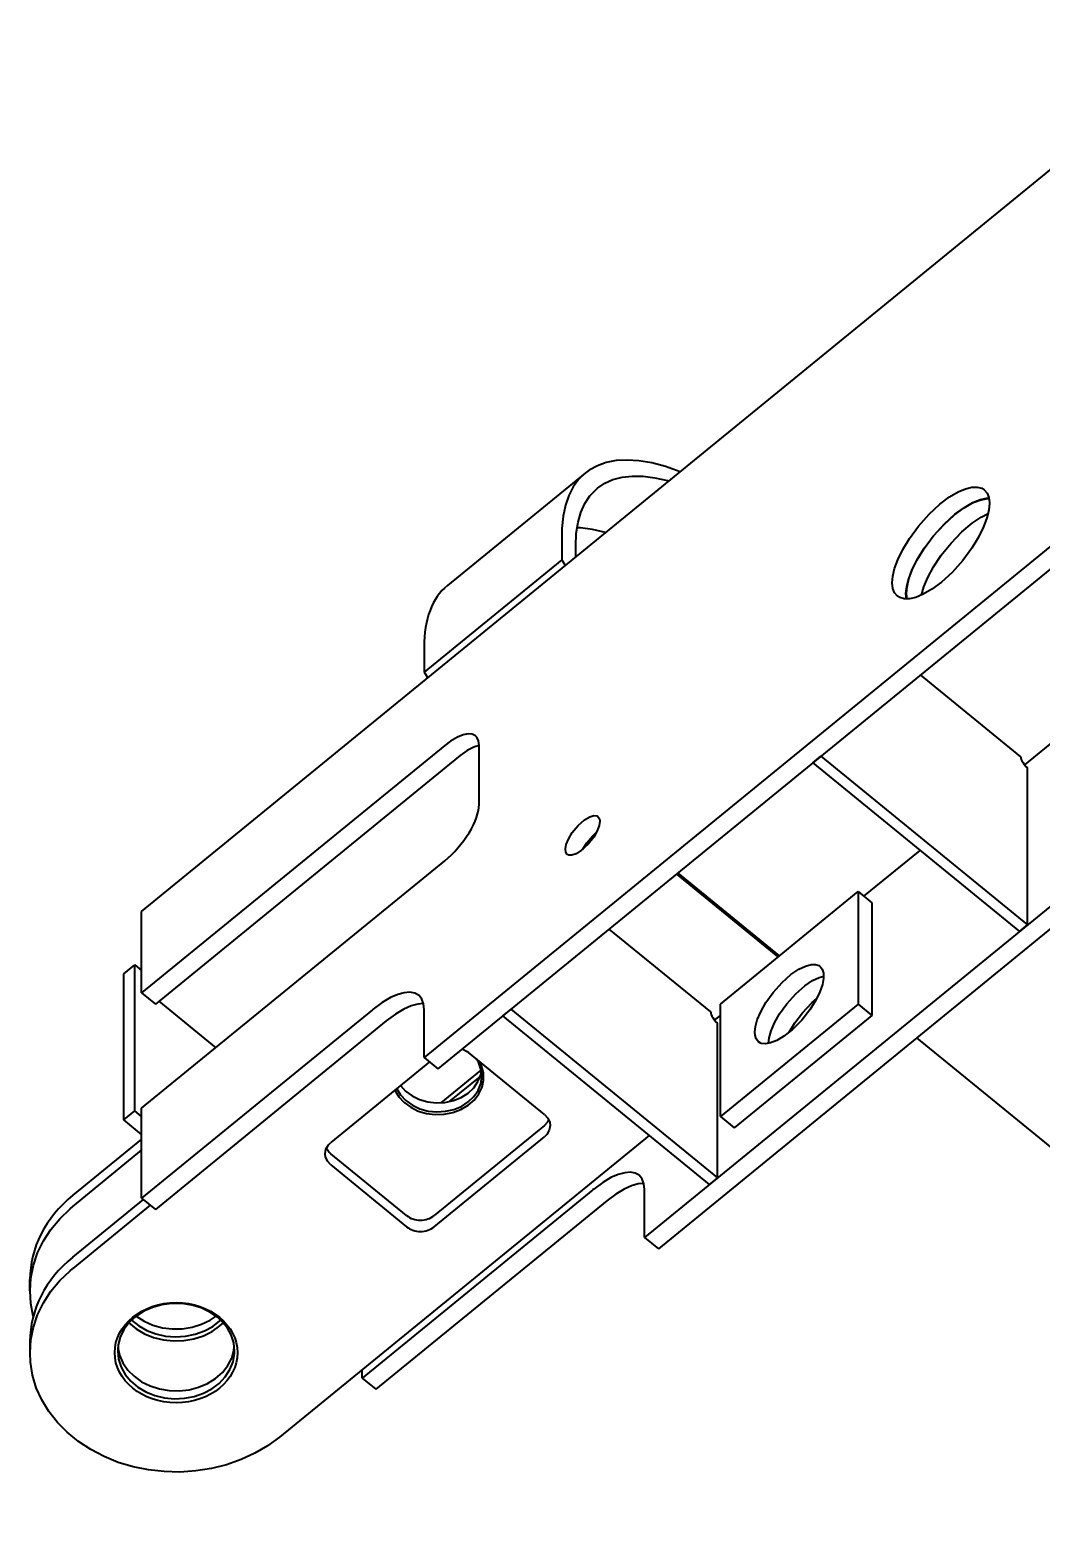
# Model space of a CAD drawing. Header units: millimetres. Extents: x 0 to 841, y 0 to 594.
# Drawn here: x 597.8 to 667, y 417.4 to 519.9 of the extents above; entities that cross this region are included whole.
import ezdxf

# ---------------------------------------------------------------- set-up
doc = ezdxf.new("R2010")
doc.units = ezdxf.units.MM
doc.linetypes.add('K5LT_BASIC', pattern=[0])
doc.layers.add('Системный слой', color=7, linetype='Continuous')

# ---------------------------------------------------------------- blocks, each defined once
blk = doc.blocks.new('U193')
at = {"layer": 'Системный слой', "color": 150, "linetype": 'K5LT_BASIC', "lineweight": 40, "true_color": 0x0080ff}
for p, q in [((661.61, 485.51), (662.32, 486.1)), ((662.32, 486.1), (662.94, 486.52)), ((662.94, 486.52), (663.41, 486.76)), ((660.19, 483.9), (660.87, 484.74)), ((660.87, 484.74), (661.61, 485.51)), ((659.67, 483.1), (660.19, 483.9)), ((659.28, 482.38), (659.67, 483.1)), ((658.84, 481.17), (659.01, 481.73)), ((659.01, 481.73), (659.28, 482.38))]:
    blk.add_line(p, q, dxfattribs=at)
blk = doc.blocks.new('U194')
at = {"layer": 'Системный слой', "color": 150, "linetype": 'K5LT_BASIC', "lineweight": 40, "true_color": 0x0080ff}
for p, q in [((661.12, 486.67), (661.77, 487.15)), ((661.77, 487.15), (662.35, 487.48)), ((662.35, 487.48), (662.85, 487.68)), ((662.85, 487.68), (663.28, 487.77)), ((663.28, 487.77), (663.47, 487.78)), ((659.66, 485.2), (660.4, 486.01)), ((660.4, 486.01), (661.12, 486.67)), ((659.04, 484.37), (659.66, 485.2)), ((658.56, 483.59), (659.04, 484.37)), ((657.99, 482.29), (658.22, 482.9)), ((658.22, 482.9), (658.56, 483.59)), ((657.82, 481.29), (657.86, 481.75)), ((657.86, 481.75), (657.99, 482.29)), ((657.86, 480.9), (657.82, 481.29))]:
    blk.add_line(p, q, dxfattribs=at)
blk = doc.blocks.new('U197')
at = {"layer": 'Системный слой', "color": 150, "linetype": 'K5LT_BASIC', "lineweight": 40, "true_color": 0x0080ff}
for p, q in [((649.31, 454.66), (649.92, 455.2)), ((649.92, 455.2), (650.45, 455.56)), ((650.45, 455.56), (650.91, 455.78)), ((650.91, 455.78), (651.29, 455.88)), ((651.29, 455.88), (651.6, 455.89)), ((651.6, 455.89), (651.84, 455.81)), ((651.84, 455.81), (651.91, 455.76)), ((651.91, 455.76), (652.06, 455.57)), ((652.06, 455.57), (652.15, 455.29)), ((652.15, 455.29), (652.15, 454.94)), ((648.69, 453.97), (649.31, 454.66)), ((651.9, 454.02), (651.62, 453.44)), ((652.07, 454.52), (651.9, 454.02)), ((652.15, 454.94), (652.07, 454.52)), ((647.85, 452.66), (648.2, 453.28)), ((648.2, 453.28), (648.69, 453.97)), ((651.62, 453.44), (651.21, 452.79)), ((647.49, 451.65), (647.61, 452.11)), ((647.61, 452.11), (647.85, 452.66)), ((650.66, 452.09), (650.03, 451.45)), ((651.21, 452.79), (650.66, 452.09)), ((647.44, 451.25), (647.49, 451.65)), ((647.46, 451.06), (647.44, 451.25)), ((647.54, 450.79), (647.46, 451.06)), ((649.44, 450.98), (648.95, 450.69)), ((650.03, 451.45), (649.44, 450.98)), ((647.69, 450.6), (647.54, 450.79)), ((647.89, 450.49), (647.69, 450.6)), ((648.17, 450.46), (647.89, 450.49)), ((648.52, 450.52), (648.17, 450.46)), ((648.95, 450.69), (648.52, 450.52))]:
    blk.add_line(p, q, dxfattribs=at)
blk = doc.blocks.new('U198')
at = {"layer": 'Системный слой', "color": 150, "linetype": 'K5LT_BASIC', "lineweight": 40, "true_color": 0x0080ff}
for p, q in [((651.4, 454.79), (651.85, 455.01)), ((651.85, 455.01), (652.16, 455.1)), ((650.25, 453.89), (650.86, 454.43)), ((650.86, 454.43), (651.4, 454.79)), ((649.14, 452.51), (649.63, 453.2)), ((649.63, 453.2), (650.25, 453.89)), ((648.79, 451.89), (649.14, 452.51)), ((648.43, 450.88), (648.56, 451.34)), ((648.56, 451.34), (648.79, 451.89)), ((648.39, 450.48), (648.43, 450.88))]:
    blk.add_line(p, q, dxfattribs=at)
blk = doc.blocks.new('U204')
at = {"layer": 'Системный слой', "color": 150, "linetype": 'K5LT_BASIC', "lineweight": 40, "true_color": 0x0080ff}
for p, q in [((636.68, 488.49), (637.18, 488.83)), ((637.18, 488.83), (637.74, 489.08)), ((637.74, 489.08), (638.36, 489.24)), ((638.36, 489.24), (639.05, 489.32)), ((639.05, 489.32), (639.8, 489.31)), ((639.8, 489.31), (640.61, 489.21)), ((640.61, 489.21), (641.48, 489.01)), ((641.48, 489.01), (641.57, 488.99)), ((635.82, 487.45), (636.16, 487.97)), ((636.16, 487.97), (636.58, 488.4)), ((636.58, 488.4), (636.68, 488.49)), ((635.35, 486.16), (635.55, 486.84)), ((635.55, 486.84), (635.82, 487.45)), ((635.23, 485.4), (635.35, 486.16)), ((635.19, 484.55), (635.23, 485.4))]:
    blk.add_line(p, q, dxfattribs=at)
blk = doc.blocks.new('U207')
at = {"layer": 'Системный слой', "color": 150, "linetype": 'K5LT_BASIC', "lineweight": 40, "true_color": 0x0080ff}
for p, q in [((636.67, 490.03), (636.12, 489.73)), ((637.28, 490.25), (636.67, 490.03)), ((637.96, 490.38), (637.28, 490.25)), ((638.71, 490.42), (637.96, 490.38)), ((639.52, 490.37), (638.71, 490.42)), ((640.4, 490.22), (639.52, 490.37)), ((641.34, 489.97), (640.4, 490.22)), ((642.34, 489.62), (641.34, 489.97)), ((635.39, 489.09), (635.02, 488.58)), ((635.84, 489.52), (635.39, 489.09)), ((636.12, 489.73), (635.84, 489.52)), ((634.72, 487.99), (634.49, 487.32)), ((635.02, 488.58), (634.72, 487.99)), ((634.49, 487.32), (634.33, 486.57)), ((634.33, 486.57), (634.25, 485.74)), ((634.25, 485.74), (634.24, 485.32))]:
    blk.add_line(p, q, dxfattribs=at)
blk = doc.blocks.new('U212')
at = {"layer": 'Системный слой', "color": 150, "linetype": 'K5LT_BASIC', "lineweight": 40, "true_color": 0x0080ff}
for p, q in [((623.93, 453.06), (623.42, 452.83)), ((624.38, 453.18), (623.93, 453.06)), ((624.77, 453.22), (624.38, 453.18)), ((622.23, 452.03), (622.22, 452.02)), ((622.85, 452.49), (622.23, 452.03)), ((623.42, 452.83), (622.85, 452.49))]:
    blk.add_line(p, q, dxfattribs=at)
blk = doc.blocks.new('U213')
at = {"layer": 'Системный слой', "color": 150, "linetype": 'K5LT_BASIC', "lineweight": 40, "true_color": 0x0080ff}
for p, q in [((627.09, 471.45), (626.63, 471.18)), ((627.49, 471.61), (627.09, 471.45)), ((627.83, 471.67), (627.49, 471.61)), ((628.11, 471.65), (627.83, 471.67)), ((628.33, 471.54), (628.11, 471.65)), ((628.42, 471.44), (628.33, 471.54)), ((628.54, 471.2), (628.42, 471.44)), ((626.63, 471.18), (626.23, 470.88)), ((628.58, 470.88), (628.54, 471.2))]:
    blk.add_line(p, q, dxfattribs=at)
blk = doc.blocks.new('U214')
at = {"layer": 'Системный слой', "color": 150, "linetype": 'K5LT_BASIC', "lineweight": 40, "true_color": 0x0080ff}
for p, q in [((634.95, 464.92), (635.35, 465.41)), ((635.35, 465.41), (635.8, 465.79)), ((635.8, 465.79), (636.15, 466)), ((636.15, 466), (636.43, 466.08)), ((636.43, 466.08), (636.63, 466.06)), ((636.63, 466.06), (636.71, 466.02)), ((636.8, 465.4), (636.66, 465.04)), ((636.71, 466.02), (636.81, 465.87)), ((636.84, 465.69), (636.8, 465.4)), ((636.81, 465.87), (636.84, 465.69)), ((634.54, 464.11), (634.69, 464.48)), ((634.69, 464.48), (634.95, 464.92)), ((636.42, 464.61), (636.04, 464.13)), ((636.66, 465.04), (636.42, 464.61)), ((634.48, 463.81), (634.54, 464.11)), ((634.51, 463.58), (634.48, 463.81)), ((634.6, 463.43), (634.51, 463.58)), ((634.72, 463.38), (634.6, 463.43)), ((634.93, 463.37), (634.72, 463.38)), ((635.22, 463.47), (634.93, 463.37)), ((635.59, 463.71), (635.22, 463.47)), ((636.04, 464.13), (635.59, 463.71))]:
    blk.add_line(p, q, dxfattribs=at)
blk = doc.blocks.new('U215')
at = {"layer": 'Системный слой', "color": 150, "linetype": 'K5LT_BASIC', "lineweight": 40, "true_color": 0x0080ff}
for p, q in [((662.87, 487.71), (663.3, 487.8)), ((663.3, 487.8), (663.47, 487.81)), ((661.14, 486.71), (661.8, 487.18)), ((661.8, 487.18), (662.37, 487.51)), ((662.37, 487.51), (662.87, 487.71)), ((659.68, 485.24), (660.42, 486.05)), ((660.42, 486.05), (661.14, 486.71)), ((659.05, 484.4), (659.68, 485.24)), ((658.56, 483.62), (659.05, 484.4)), ((657.98, 482.3), (658.22, 482.92)), ((658.22, 482.92), (658.56, 483.62)), ((657.79, 481.29), (657.84, 481.76)), ((657.84, 481.76), (657.98, 482.3)), ((657.83, 480.9), (657.79, 481.29))]:
    blk.add_line(p, q, dxfattribs=at)
blk = doc.blocks.new('U216')
at = {"layer": 'Системный слой', "color": 150, "linetype": 'K5LT_BASIC', "lineweight": 40, "true_color": 0x0080ff}
for p, q in [((627.77, 470.54), (627.29, 470.2)), ((628.21, 470.76), (627.77, 470.54)), ((628.58, 470.88), (628.21, 470.76)), ((627.29, 470.2), (627.17, 470.11))]:
    blk.add_line(p, q, dxfattribs=at)
blk = doc.blocks.new('U217')
at = {"layer": 'Системный слой', "color": 150, "linetype": 'K5LT_BASIC', "lineweight": 40, "true_color": 0x0080ff}
for p, q in [((635.94, 464.21), (636.36, 464.7)), ((636.36, 464.7), (636.6, 464.92)), ((635.66, 463.76), (635.94, 464.21))]:
    blk.add_line(p, q, dxfattribs=at)
blk = doc.blocks.new('U218')
at = {"layer": 'Системный слой', "color": 150, "linetype": 'K5LT_BASIC', "lineweight": 40, "true_color": 0x0080ff}
for p, q in [((660.11, 487.4), (660.77, 487.9)), ((660.77, 487.9), (661.35, 488.24)), ((661.35, 488.24), (661.86, 488.46)), ((661.86, 488.46), (662.3, 488.56)), ((662.3, 488.56), (662.67, 488.57)), ((662.67, 488.57), (662.98, 488.49)), ((662.98, 488.49), (663.15, 488.38)), ((663.15, 488.38), (663.34, 488.16)), ((663.34, 488.16), (663.45, 487.86)), ((663.45, 487.86), (663.5, 487.48)), ((659.37, 486.72), (660.11, 487.4)), ((663.46, 487), (663.33, 486.46)), ((663.5, 487.46), (663.46, 487)), ((663.5, 487.48), (663.5, 487.46)), ((658.03, 485.06), (658.64, 485.9)), ((658.64, 485.9), (659.37, 486.72)), ((663.1, 485.85), (662.76, 485.15)), ((663.33, 486.46), (663.1, 485.85)), ((657.57, 484.29), (658.03, 485.06)), ((662.76, 485.15), (662.29, 484.38)), ((657.23, 483.6), (657.57, 484.29)), ((662.29, 484.38), (661.67, 483.54)), ((656.89, 482.46), (657.01, 482.99)), ((657.01, 482.99), (657.23, 483.6)), ((660.94, 482.72), (660.21, 482.05)), ((661.67, 483.54), (660.94, 482.72)), ((656.85, 482.01), (656.89, 482.46)), ((656.89, 481.63), (656.85, 482.01)), ((660.21, 482.05), (659.55, 481.57)), ((657.01, 481.32), (656.89, 481.63)), ((657.2, 481.1), (657.01, 481.32)), ((657.36, 481), (657.2, 481.1)), ((657.66, 480.91), (657.36, 481)), ((658.03, 480.92), (657.66, 480.91)), ((658.46, 481.02), (658.03, 480.92)), ((658.97, 481.23), (658.46, 481.02)), ((659.55, 481.57), (658.97, 481.23))]:
    blk.add_line(p, q, dxfattribs=at)
blk = doc.blocks.new('U219')
at = {"layer": 'Системный слой', "color": 150, "linetype": 'K5LT_BASIC', "lineweight": 40, "true_color": 0x0080ff}
for p, q in [((623.85, 453.99), (623.46, 453.96)), ((624.18, 453.93), (623.85, 453.99)), ((621.95, 453.29), (621.33, 452.84)), ((622.51, 453.62), (621.95, 453.29)), ((623.02, 453.84), (622.51, 453.62)), ((623.46, 453.96), (623.02, 453.84)), ((624.44, 453.78), (624.18, 453.93)), ((624.47, 453.76), (624.44, 453.78)), ((624.66, 453.52), (624.47, 453.76)), ((624.78, 453.2), (624.66, 453.52)), ((624.82, 452.79), (624.78, 453.2)), ((621.33, 452.84), (621.28, 452.79))]:
    blk.add_line(p, q, dxfattribs=at)
blk = doc.blocks.new('U221')
at = {"layer": 'Системный слой', "color": 150, "linetype": 'K5LT_BASIC', "lineweight": 40, "true_color": 0x0080ff}
for p, q in [((694.11, 492.59), (684.76, 484.95)), ((677.59, 479.1), (665.9, 469.56)), ((658.73, 463.7), (654.89, 460.57))]:
    blk.add_line(p, q, dxfattribs=at)
blk = doc.blocks.new('U228')
at = {"layer": 'Системный слой', "color": 150, "linetype": 'K5LT_BASIC', "lineweight": 40, "true_color": 0x0080ff}
for p, q in [((658.52, 450.87), (677.5, 435.38)), ((683.53, 430.45), (686.1, 428.35)), ((695.79, 420.44), (699.53, 417.38))]:
    blk.add_line(p, q, dxfattribs=at)
blk = doc.blocks.new('U232')
at = {"layer": 'Системный слой', "color": 150, "linetype": 'K5LT_BASIC', "lineweight": 40, "true_color": 0x0080ff}
for p, q in [((639.01, 440.74), (638.5, 440.51)), ((639.46, 440.87), (639.01, 440.74)), ((639.86, 440.9), (639.46, 440.87)), ((637.32, 439.71), (637.31, 439.71)), ((637.94, 440.17), (637.32, 439.71)), ((638.5, 440.51), (637.94, 440.17))]:
    blk.add_line(p, q, dxfattribs=at)
blk = doc.blocks.new('U233')
at = {"layer": 'Системный слой', "color": 150, "linetype": 'K5LT_BASIC', "lineweight": 40, "true_color": 0x0080ff}
for p, q in [((651.4, 454.79), (651.85, 455.01)), ((651.85, 455.01), (652.16, 455.1)), ((650.25, 453.89), (650.86, 454.43)), ((650.86, 454.43), (651.4, 454.79)), ((649.14, 452.51), (649.63, 453.2)), ((649.63, 453.2), (650.25, 453.89)), ((648.79, 451.89), (649.14, 452.51)), ((648.43, 450.88), (648.56, 451.34)), ((648.56, 451.34), (648.79, 451.89)), ((648.39, 450.48), (648.43, 450.88))]:
    blk.add_line(p, q, dxfattribs=at)
blk = doc.blocks.new('U235')
at = {"layer": 'Системный слой', "color": 150, "linetype": 'K5LT_BASIC', "lineweight": 40, "true_color": 0x0080ff}
for p, q in [((650.71, 452.59), (651.34, 453.26)), ((651.34, 453.26), (651.69, 453.56)), ((650.18, 451.89), (650.71, 452.59)), ((649.8, 451.25), (650.18, 451.89))]:
    blk.add_line(p, q, dxfattribs=at)
blk = doc.blocks.new('U238')
at = {"layer": 'Системный слой', "color": 150, "linetype": 'K5LT_BASIC', "lineweight": 40, "true_color": 0x0080ff}
for p, q in [((637.04, 440.97), (636.42, 440.52)), ((637.6, 441.3), (637.04, 440.97)), ((638.1, 441.52), (637.6, 441.3)), ((638.55, 441.64), (638.1, 441.52)), ((638.94, 441.67), (638.55, 441.64)), ((639.26, 441.61), (638.94, 441.67)), ((639.53, 441.46), (639.26, 441.61)), ((639.55, 441.44), (639.53, 441.46)), ((639.74, 441.2), (639.55, 441.44)), ((639.86, 440.88), (639.74, 441.2)), ((639.9, 440.48), (639.86, 440.88)), ((636.42, 440.52), (636.37, 440.48))]:
    blk.add_line(p, q, dxfattribs=at)
blk = doc.blocks.new('U253')
at = {"layer": 'Системный слой', "color": 150, "linetype": 'K5LT_BASIC', "lineweight": 40, "true_color": 0x0080ff}
for p, q in [((599.89, 438.49), (600.59, 439.16)), ((600.59, 439.16), (600.77, 439.32)), ((598.77, 436.98), (599.28, 437.76)), ((599.28, 437.76), (599.89, 438.49)), ((598.37, 436.16), (598.77, 436.98)), ((598.08, 435.3), (598.37, 436.16)), ((597.9, 434.43), (598.08, 435.3)), ((597.85, 433.55), (597.9, 434.43)), ((597.9, 432.69), (597.85, 433.55)), ((598.07, 431.82), (597.9, 432.69))]:
    blk.add_line(p, q, dxfattribs=at)
blk = doc.blocks.new('U262')
at = {"layer": 'Системный слой', "color": 150, "linetype": 'K5LT_BASIC', "lineweight": 40, "true_color": 0x0080ff}
for p, q in [((604.8, 431.55), (605.29, 431.15)), ((610.35, 431.12), (610.85, 431.5)), ((610.85, 431.5), (610.89, 431.55)), ((605.29, 431.15), (605.85, 430.83)), ((605.85, 430.83), (606.47, 430.6)), ((606.47, 430.6), (607.13, 430.45)), ((607.13, 430.45), (607.81, 430.4)), ((607.81, 430.4), (608.49, 430.44)), ((608.49, 430.44), (609.16, 430.58)), ((609.16, 430.58), (609.78, 430.81)), ((609.78, 430.81), (610.35, 431.12))]:
    blk.add_line(p, q, dxfattribs=at)
blk = doc.blocks.new('U263')
at = {"layer": 'Системный слой', "color": 150, "linetype": 'K5LT_BASIC', "lineweight": 40, "true_color": 0x0080ff}
for p, q in [((605.12, 431.82), (605.65, 431.47)), ((605.65, 431.47), (606.26, 431.21)), ((609.58, 431.26), (610.17, 431.54)), ((610.17, 431.54), (610.58, 431.82)), ((606.26, 431.21), (606.91, 431.03)), ((606.91, 431.03), (607.58, 430.94)), ((607.58, 430.94), (608.27, 430.95)), ((608.27, 430.95), (608.94, 431.06)), ((608.94, 431.06), (609.58, 431.26))]:
    blk.add_line(p, q, dxfattribs=at)
blk = doc.blocks.new('U264')
at = {"layer": 'Системный слой', "color": 150, "linetype": 'K5LT_BASIC', "lineweight": 40, "true_color": 0x0080ff}
for p, q in [((604.62, 431.36), (605.11, 430.95)), ((605.11, 430.95), (605.68, 430.61)), ((605.68, 430.61), (606.31, 430.36)), ((609.06, 430.27), (609.71, 430.48)), ((609.71, 430.48), (610.31, 430.77)), ((610.31, 430.77), (610.84, 431.15)), ((610.84, 431.15), (611.08, 431.36)), ((606.31, 430.36), (606.98, 430.19)), ((606.98, 430.19), (607.67, 430.12)), ((607.67, 430.12), (608.37, 430.15)), ((608.37, 430.15), (609.06, 430.27))]:
    blk.add_line(p, q, dxfattribs=at)
blk = doc.blocks.new('U265')
at = {"layer": 'Системный слой', "color": 150, "linetype": 'K5LT_BASIC', "lineweight": 40, "true_color": 0x0080ff}
for p, q in [((628.74, 448.95), (628.59, 449.27)), ((628.87, 448.47), (628.74, 448.95)), ((628.78, 447.49), (628.88, 447.97)), ((628.88, 447.97), (628.87, 448.47)), ((622.82, 447.29), (623.08, 446.84)), ((623.08, 446.84), (623.45, 446.45)), ((628.24, 446.61), (628.56, 447.03)), ((628.56, 447.03), (628.78, 447.49)), ((623.45, 446.45), (623.9, 446.12)), ((623.9, 446.12), (624.42, 445.86)), ((624.42, 445.86), (624.99, 445.7)), ((626.78, 445.75), (627.33, 445.96)), ((627.33, 445.96), (627.82, 446.25)), ((627.82, 446.25), (628.24, 446.61)), ((624.99, 445.7), (625.58, 445.62)), ((625.58, 445.62), (626.19, 445.64)), ((626.19, 445.64), (626.78, 445.75))]:
    blk.add_line(p, q, dxfattribs=at)
blk = doc.blocks.new('U266')
at = {"layer": 'Системный слой', "color": 150, "linetype": 'K5LT_BASIC', "lineweight": 40, "true_color": 0x0080ff}
for p, q in [((628.53, 449.2), (628.38, 449.44)), ((628.7, 448.73), (628.53, 449.2)), ((628.69, 447.73), (628.76, 448.22)), ((628.76, 448.25), (628.7, 448.73)), ((628.76, 448.22), (628.76, 448.25)), ((622.95, 447.39), (623.21, 446.96)), ((623.21, 446.96), (623.57, 446.58)), ((627.84, 446.48), (628.22, 446.85)), ((628.22, 446.85), (628.51, 447.27)), ((628.51, 447.27), (628.69, 447.73)), ((623.57, 446.58), (624.02, 446.26)), ((624.02, 446.26), (624.53, 446.02)), ((624.53, 446.02), (625.09, 445.86)), ((625.09, 445.86), (625.68, 445.8)), ((625.68, 445.8), (626.27, 445.84)), ((626.27, 445.84), (626.84, 445.97)), ((626.84, 445.97), (627.37, 446.18)), ((627.37, 446.18), (627.84, 446.48))]:
    blk.add_line(p, q, dxfattribs=at)
blk = doc.blocks.new('U267')
at = {"layer": 'Системный слой', "color": 150, "linetype": 'K5LT_BASIC', "lineweight": 40, "true_color": 0x0080ff}
for p, q in [((628.21, 447.45), (628.5, 447.87)), ((628.5, 447.87), (628.69, 448.33)), ((628.69, 448.33), (628.74, 448.56)), ((623.19, 447.6), (623.55, 447.21)), ((623.55, 447.21), (623.99, 446.89)), ((623.99, 446.89), (624.5, 446.64)), ((627.35, 446.79), (627.82, 447.08)), ((627.82, 447.08), (628.21, 447.45)), ((624.5, 446.64), (625.06, 446.48)), ((625.06, 446.48), (625.65, 446.42)), ((625.65, 446.42), (626.24, 446.45)), ((626.24, 446.45), (626.82, 446.57)), ((626.82, 446.57), (627.35, 446.79))]:
    blk.add_line(p, q, dxfattribs=at)
blk = doc.blocks.new('U274')
at = {"layer": 'Системный слой', "color": 150, "linetype": 'K5LT_BASIC', "lineweight": 40, "true_color": 0x0080ff}
for p, q in [((599.89, 434.26), (600.59, 434.93)), ((600.59, 434.93), (600.77, 435.09)), ((598.77, 432.74), (599.28, 433.52)), ((599.28, 433.52), (599.89, 434.26)), ((598.37, 431.92), (598.77, 432.74)), ((598.08, 431.07), (598.37, 431.92)), ((597.9, 430.2), (598.08, 431.07)), ((597.85, 429.31), (597.9, 430.2)), ((597.88, 428.66), (597.85, 429.31)), ((598.02, 427.78), (597.88, 428.66)), ((598.28, 426.92), (598.02, 427.78)), ((598.66, 426.09), (598.28, 426.92)), ((599.14, 425.3), (598.66, 426.09)), ((599.72, 424.55), (599.14, 425.3)), ((600.4, 423.87), (599.72, 424.55)), ((601.16, 423.24), (600.4, 423.87)), ((602.01, 422.68), (601.16, 423.24)), ((614.92, 423.54), (614.11, 422.95)), ((602.92, 422.21), (602.01, 422.68)), ((613.23, 422.43), (612.29, 422)), ((614.11, 422.95), (613.23, 422.43)), ((603.89, 421.81), (602.92, 422.21)), ((604.91, 421.51), (603.89, 421.81)), ((605.96, 421.3), (604.91, 421.51)), ((607.03, 421.18), (605.96, 421.3)), ((609.19, 421.22), (608.11, 421.15)), ((610.26, 421.39), (609.19, 421.22)), ((611.29, 421.65), (610.26, 421.39)), ((612.29, 422), (611.29, 421.65)), ((608.11, 421.15), (607.03, 421.18))]:
    blk.add_line(p, q, dxfattribs=at)
blk = doc.blocks.new('U275')
at = {"layer": 'Системный слой', "color": 150, "linetype": 'K5LT_BASIC', "lineweight": 40, "true_color": 0x0080ff}
for p, q in [((606.88, 432.6), (606.24, 432.42)), ((607.56, 432.69), (606.88, 432.6)), ((608.25, 432.68), (607.56, 432.69)), ((608.92, 432.58), (608.25, 432.68)), ((609.56, 432.38), (608.92, 432.58)), ((605.1, 431.8), (604.64, 431.39)), ((605.64, 432.15), (605.1, 431.8)), ((606.24, 432.42), (605.64, 432.15)), ((610.15, 432.1), (609.56, 432.38)), ((610.67, 431.74), (610.15, 432.1)), ((610.94, 431.5), (610.67, 431.74)), ((611.33, 431.04), (610.94, 431.5)), ((604.28, 430.91), (604.02, 430.39)), ((604.64, 431.39), (604.28, 430.91)), ((611.61, 430.53), (611.33, 431.04)), ((611.79, 429.99), (611.61, 430.53)), ((603.88, 429.85), (603.85, 429.43)), ((603.85, 429.43), (603.9, 428.87)), ((604.02, 430.39), (603.88, 429.85)), ((611.85, 429.43), (611.79, 429.99)), ((611.84, 429.24), (611.85, 429.43)), ((603.9, 428.87), (604.08, 428.33)), ((611.53, 428.16), (611.74, 428.69)), ((611.74, 428.69), (611.84, 429.24)), ((604.08, 428.33), (604.36, 427.82)), ((604.36, 427.82), (604.75, 427.36)), ((604.75, 427.36), (605.23, 426.96)), ((610.79, 427.22), (611.21, 427.66)), ((611.21, 427.66), (611.53, 428.16)), ((605.23, 426.96), (605.78, 426.63)), ((605.78, 426.63), (606.39, 426.39)), ((606.39, 426.39), (607.05, 426.23)), ((608.42, 426.2), (609.08, 426.32)), ((609.08, 426.32), (609.71, 426.54)), ((609.71, 426.54), (610.29, 426.84)), ((610.29, 426.84), (610.79, 427.22)), ((607.05, 426.23), (607.73, 426.16)), ((607.73, 426.16), (608.42, 426.2))]:
    blk.add_line(p, q, dxfattribs=at)
blk = doc.blocks.new('U276')
at = {"layer": 'Системный слой', "color": 150, "linetype": 'K5LT_BASIC', "lineweight": 40, "true_color": 0x0080ff}
for p, q in [((603.86, 429.7), (603.97, 429.15)), ((611.65, 428.95), (611.8, 429.49)), ((611.8, 429.49), (611.83, 429.7)), ((603.97, 429.15), (604.2, 428.62)), ((604.2, 428.62), (604.54, 428.13)), ((611.01, 427.97), (611.38, 428.43)), ((611.38, 428.43), (611.65, 428.95)), ((604.54, 428.13), (604.97, 427.7)), ((604.97, 427.7), (605.48, 427.33)), ((610, 427.22), (610.54, 427.56)), ((610.54, 427.56), (611.01, 427.97)), ((605.48, 427.33), (606.07, 427.04)), ((606.07, 427.04), (606.71, 426.84)), ((606.71, 426.84), (607.38, 426.72)), ((607.38, 426.72), (608.06, 426.71)), ((608.06, 426.71), (608.74, 426.78)), ((608.74, 426.78), (609.39, 426.96)), ((609.39, 426.96), (610, 427.22))]:
    blk.add_line(p, q, dxfattribs=at)
blk = doc.blocks.new('U277')
at = {"layer": 'Системный слой', "color": 150, "linetype": 'K5LT_BASIC', "lineweight": 40, "true_color": 0x0080ff}
for p, q in [((633.05, 445.63), (633.28, 445.37)), ((633.28, 445.37), (633.41, 445.07)), ((633.44, 444.86), (633.38, 444.54)), ((633.41, 445.07), (633.44, 444.86)), ((633.21, 444.25), (633.05, 444.09)), ((633.38, 444.54), (633.21, 444.25))]:
    blk.add_line(p, q, dxfattribs=at)
blk = doc.blocks.new('U278')
at = {"layer": 'Системный слой', "color": 150, "linetype": 'K5LT_BASIC', "lineweight": 40, "true_color": 0x0080ff}
for p, q in [((618.13, 443.32), (618.32, 443.04)), ((618.32, 443.04), (618.43, 442.94))]:
    blk.add_line(p, q, dxfattribs=at)
blk = doc.blocks.new('U279')
at = {"layer": 'Системный слой', "color": 150, "linetype": 'K5LT_BASIC', "lineweight": 40, "true_color": 0x0080ff}
for p, q in [((627.42, 450.11), (627.76, 449.94)), ((627.76, 449.94), (627.86, 449.87))]:
    blk.add_line(p, q, dxfattribs=at)
blk = doc.blocks.new('U280')
at = {"layer": 'Системный слой', "color": 150, "linetype": 'K5LT_BASIC', "lineweight": 40, "true_color": 0x0080ff}
for p, q in [((633.05, 444.86), (633.28, 445.12)), ((633.28, 445.12), (633.35, 445.25))]:
    blk.add_line(p, q, dxfattribs=at)
blk = doc.blocks.new('U281')
at = {"layer": 'Системный слой', "color": 150, "linetype": 'K5LT_BASIC', "lineweight": 40, "true_color": 0x0080ff}
for p, q in [((618.04, 442.94), (618.1, 443.26)), ((618.07, 442.73), (618.04, 442.94)), ((618.2, 442.43), (618.07, 442.73)), ((618.1, 443.26), (618.27, 443.55)), ((618.27, 443.55), (618.43, 443.71)), ((618.43, 442.17), (618.2, 442.43))]:
    blk.add_line(p, q, dxfattribs=at)
blk = doc.blocks.new('U288')
at = {"layer": 'Системный слой', "color": 150, "linetype": 'K5LT_BASIC', "lineweight": 40, "true_color": 0x0080ff}
for p, q in [((635.52, 485.77), (635.28, 485.78)), ((636.34, 485.66), (635.52, 485.77)), ((637.23, 485.45), (636.34, 485.66))]:
    blk.add_line(p, q, dxfattribs=at)

msp = doc.modelspace()

# ---------------------------------------------------------------- linework, layer by layer
at = {"layer": 'Системный слой', "color": 150, "linetype": 'K5LT_BASIC', "lineweight": 40, "true_color": 0x0080ff}
for p, q in [((605.48901, 459.52865), (714.85486, 548.82549)), ((695.52727, 507.25627), (624.81659, 449.52124)), ((696.47008, 506.48647), (625.7594, 448.75144)), ((710.61222, 494.93946), (639.90154, 437.20444)), ((711.55503, 494.16966), (640.84435, 436.43464)), ((635.83724, 489.52488), (626.40915, 481.82688)), ((634.24468, 485.31696), (634.24468, 483.5889)), ((635.18749, 483.77736), (635.18749, 484.54716)), ((634.24468, 483.5889), (624.81659, 475.8909)), ((634.49547, 483.21232), (634.24468, 483.5889)), ((624.81659, 477.61896), (624.81659, 475.8909)), ((624.81659, 475.8909), (625.06738, 475.51432)), ((665.64022, 470.1134), (658.78129, 475.7137)), ((626.22519, 470.87862), (605.48901, 453.94759)), ((628.58221, 466.83716), (628.58221, 470.87862)), ((627.168, 470.10882), (606.43182, 453.17779)), ((651.40381, 469.69001), (651.96949, 470.15189)), ((651.40381, 469.69001), (665.54594, 458.14301)), ((651.96949, 470.15189), (666.11163, 458.60489)), ((666.11163, 458.60489), (666.11163, 469.3436)), ((605.48901, 446.05714), (626.22519, 462.98816)), ((649.04679, 456.41096), (642.09357, 462.08823)), ((649.14107, 456.48794), (642.18785, 462.16521)), ((645.08699, 453.17779), (654.51508, 460.8758)), ((654.51508, 460.8758), (654.51508, 453.17779)), ((654.51508, 460.8758), (655.45789, 460.106)), ((605.48901, 453.94759), (605.48901, 459.52865)), ((655.45789, 460.106), (655.45789, 452.40799)), ((644.42702, 452.63893), (637.4738, 458.31621)), ((665.54594, 458.14301), (666.11163, 458.60489)), ((604.26336, 455.25625), (605.0176, 455.8721)), ((604.26336, 445.24885), (604.26336, 455.25625)), ((605.0176, 455.8721), (605.48901, 455.48719)), ((605.0176, 445.86469), (605.0176, 455.8721)), ((605.48901, 453.94759), (606.43182, 453.17779)), ((606.66752, 453.37024), (610.55661, 450.19482)), ((645.08699, 445.47979), (645.08699, 453.17779)), ((654.51508, 453.17779), (645.08699, 445.47979)), ((654.51508, 453.17779), (655.45789, 452.40799)), ((621.28106, 452.79289), (605.48901, 439.89874)), ((622.22387, 452.02309), (606.43182, 439.12894)), ((624.81659, 449.52124), (624.81659, 452.79289)), ((630.75629, 452.83138), (630.19061, 452.3695)), ((630.19061, 452.3695), (644.33274, 440.8225)), ((630.75629, 452.83138), (644.89843, 441.28438)), ((644.68761, 452.0819), (645.08699, 452.40799)), ((655.45789, 452.40799), (646.0298, 444.70999)), ((644.89843, 441.28438), (644.89843, 451.86913)), ((625.18469, 449.22069), (618.43381, 443.70863)), ((624.81659, 449.52124), (625.7594, 448.75144)), ((633.04735, 445.63313), (627.8619, 449.86703)), ((625.97253, 446.42361), (628.71646, 448.66402)), ((628.65618, 448.2299), (626.53958, 446.5017)), ((604.26336, 445.24885), (605.0176, 445.86469)), ((605.48901, 445.47979), (605.0176, 445.86469)), ((605.48901, 439.89874), (605.48901, 446.05714)), ((605.48901, 444.24811), (604.26336, 445.24885)), ((633.04735, 444.86333), (625.50488, 438.70493)), ((645.08699, 445.47979), (646.0298, 444.70999)), ((605.48901, 443.94019), (600.77496, 440.09119)), ((640.20795, 444.19037), (614.9171, 423.54048)), ((625.50488, 437.93513), (633.04735, 444.09353)), ((600.77496, 439.32139), (605.48901, 443.17039)), ((623.61926, 438.70493), (618.43381, 442.93883)), ((618.43381, 442.16903), (623.61926, 437.93513)), ((644.89843, 441.28438), (644.33274, 440.8225)), ((600.77496, 435.85729), (605.60686, 439.80251)), ((605.48901, 439.89874), (606.43182, 439.12894)), ((636.366, 440.47609), (620.57395, 427.58193)), ((637.30881, 439.70629), (621.51676, 426.81213)), ((639.90154, 437.20444), (639.90154, 440.47609)), ((606.07826, 439.41761), (600.77496, 435.08749)), ((639.90154, 437.20444), (640.84435, 436.43464)), ((597.84603, 433.54788), (597.84603, 434.31768)), ((597.84603, 430.08378), (597.84603, 429.31398)), ((620.57395, 427.58193), (620.57395, 428.15928)), ((620.57395, 427.58193), (621.51676, 426.81213))]:
    msp.add_line(p, q, dxfattribs=at)
for centre, major_axis, ratio, start_param, end_param in [((639.90154, 465.30215), (-13.49238, 16.52473), 0.40824829, 0, 0.463647609), ((666.11163, 469.7285), (0.42164, -0.5164), 0.40824829, 3.605240263, 5.176036589), ((626.22519, 464.91266), (2.10819, 2.58199), 0.40824829, 4.248741371, 5.819537698), ((644.89843, 452.25403), (-0.42164, 0.5164), 0.40824829, 0.463647609, 2.034443936), ((607.84603, 434.31768), (10, 0), 0.816496581, 2.35619449, 3.141592654), ((624.56207, 439.47473), (-1.33333, 0), 0.816496581, 0.785398163, 2.35619449), ((624.56207, 438.70493), (1.33333, 0), 0.816496581, 3.926990817, 5.497787144), ((607.84603, 430.08378), (10, 0), 0.816496581, 2.35619449, 3.141592654)]:
    msp.add_ellipse(centre, major_axis=major_axis, ratio=ratio, start_param=start_param, end_param=end_param, dxfattribs=at)
msp.add_ellipse((607.84621, 429.31413), major_axis=(4.2, 0), ratio=0.816496581, dxfattribs=at)

# ---------------------------------------------------------------- block references
at = {"layer": 'Системный слой'}
for name in ['U221', 'U207', 'U204', 'U218', 'U215', 'U194', 'U288', 'U193', 'U213', 'U216', 'U214', 'U217', 'U197', 'U198', 'U233', 'U219', 'U212', 'U235', 'U279', 'U228', 'U265', 'U266', 'U267', 'U277', 'U280', 'U281', 'U278', 'U238', 'U232', 'U253', 'U274', 'U275', 'U262', 'U263', 'U264', 'U276']:
    msp.add_blockref(name, (0, 0), dxfattribs=at)

doc.saveas('drawing.dxf')
